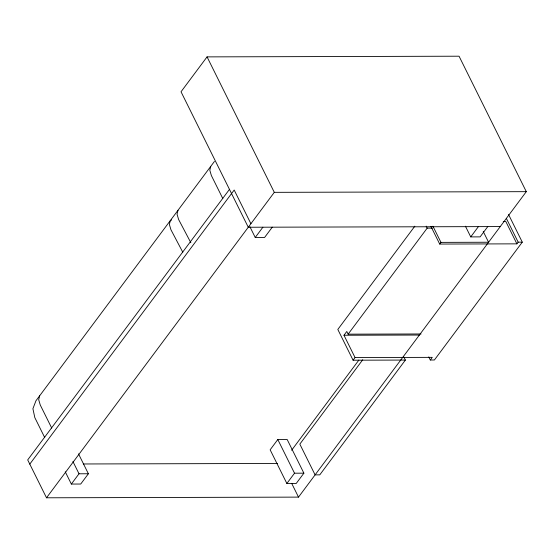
<?xml version="1.0" encoding="UTF-8"?>
<svg xmlns="http://www.w3.org/2000/svg" width="554" height="554" viewBox="0 0 554 554"><rect width="100%" height="100%" fill="white"/><g stroke="black" fill="none" stroke-linecap="round" stroke-linejoin="round"><path stroke-width="0.83" d="M39.646 395.812L38.69 399.704L40.269 405.022L51.702 428.048M177.993 210.291L177.038 214.19L178.617 219.502L190.86 242.728M210.755 166.359L209.807 170.251L211.386 175.57L222.819 198.595M229.46 189.364L27.7 459.91L46.508 497.797L298.509 497.118L526.3 191.663L459.058 56.203L207.058 56.882L181.026 91.784L248.268 227.244L500.269 226.572M214.446 161.408L35.955 400.757L32.908 408.727L34.819 417.612L44.722 437.563M29.791 464.12L234.183 190.036L250.9 223.712M46.508 497.797L274.299 192.342L526.3 191.663M65.268 471.814L71.348 484.058L79.014 473.781L88.384 473.76L78.502 453.858M249.916 226.766L255.235 237.479L262.894 227.209M88.384 473.76L80.718 484.03L71.348 484.058M272.263 227.182L264.604 237.458L255.235 237.479M414.835 226.177L337.815 329.457L353.078 360.204L405.389 360.065L403.859 356.991M353.078 360.204L355.052 357.565L343.972 335.246L346.783 331.479L348.113 334.166L421.061 333.972M348.113 334.166L427.176 228.151L432.321 228.137M277.803 439.53L270.144 449.806L286.861 483.483L296.231 483.455L303.89 473.178L287.173 439.502L277.803 439.53L294.52 473.206L286.861 483.483M430.908 226.357L439.696 244.058L440.956 242.375L488.58 242.243L483.233 231.482M291.619 450.264L358.874 360.079M362.745 359.754L299.832 444.121L315.094 474.875L319.776 474.861L405.389 360.065M465.422 226.191L470.741 236.904L478.407 226.628M487.776 226.607L480.11 236.877L470.741 236.904M428.761 356.921L430.285 360.003L432.259 357.358L355.052 357.565M439.696 244.058L516.903 243.85L518.163 242.167L522.284 242.153L508.544 214.474M522.284 242.153L434.405 359.989L430.285 360.003M171.622 219.993L170.327 220.568L169.379 224.467L170.957 229.778L182.799 252.25M503.254 221.538L505.823 221.531L516.903 243.85M343.972 335.246L419.461 335.045M83.294 463.975L277.478 463.456M294.52 473.206L303.89 473.178M506.328 218.331L518.163 242.167M432.937 226.226L440.956 242.375M426.178 226.136L427.176 228.151M207.058 56.882L274.299 192.342M291.667 483.344L298.509 497.118M72.934 461.537L79.014 473.781"/></g></svg>
